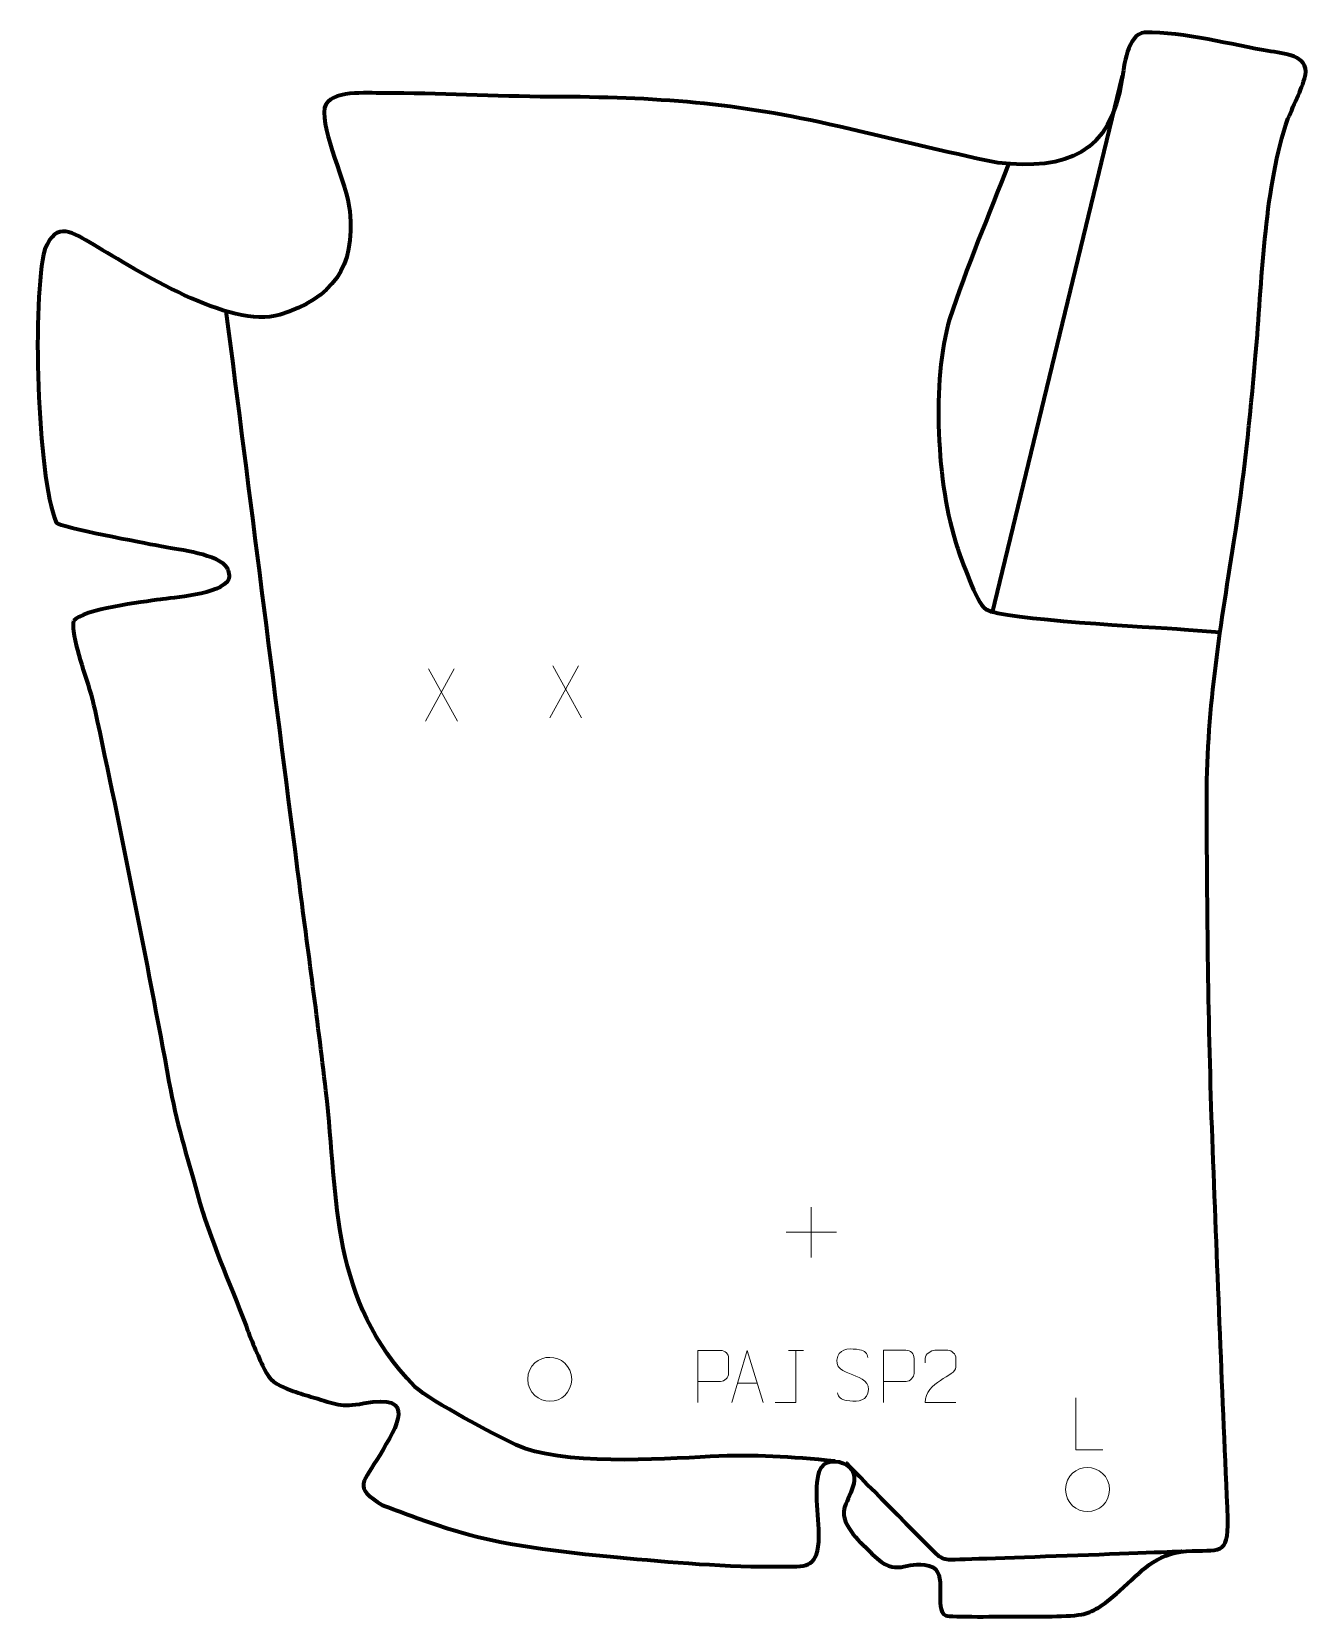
# Model space of a CAD drawing. Header units: millimetres. Extents: x -306 to 306, y -379 to 379.
import ezdxf

# ---------------------------------------------------------------- set-up
doc = ezdxf.new("R2010")
doc.units = ezdxf.units.MM
doc.header["$MEASUREMENT"] = 0
for name, color, linetype in [('layer 1', 7, 'Continuous'), ('layer 2', 7, 'Continuous'), ('layer 3', 7, 'Continuous')]:
    doc.layers.add(name, color=color, linetype=linetype)

msp = doc.modelspace()

# ---------------------------------------------------------------- linework, layer by layer
at = {"layer": 'layer 1', "color": 250, "lineweight": 9}
for points in [[(-44.5072, 75.9233), (-44.5072, 75.9233), (-58.2478, 51.0275), (-58.2478, 51.0275)], [(-56.7932, 75.9233), (-56.7932, 75.9233), (-43.0526, 50.9698), (-43.0526, 50.9698)], [(-103.9064, 74.373), (-103.9064, 74.373), (-117.647, 49.4772), (-117.647, 49.4772)], [(-116.1924, 74.373), (-116.1924, 74.373), (-102.4518, 49.4195), (-102.4518, 49.4195)], [(66.7221, -182.9084), (66.7221, -182.9084), (66.7221, -206.8863), (66.7221, -206.8863)], [(54.7332, -194.8974), (54.7332, -194.8974), (78.7111, -194.8974), (78.7111, -194.8974)], [(55.8275, -251.3766), (55.8275, -251.3766), (62.9957, -251.3766), (62.9957, -251.3766)], [(31.4449, -267.0807), (31.4449, -267.0807), (40.9406, -267.0807), (40.9406, -267.0807)]]:
    msp.add_open_spline(points, degree=3, dxfattribs=at)
for points, knots in [([(86.538, -262.9802), (82.2897, -261.5098), (77.3816, -259.714), (79.3867, -254.1937), (79.3867, -254.1937), (80.8902, -250.0538), (86.1038, -250.4423), (89.7074, -251.0434), (89.7074, -251.0434), (92.568, -251.5206), (93.4327, -252.7338), (93.7433, -254.8179)], [0, 0, 0, 0, 0.25, 0.25, 0.25, 0.25, 0.5, 0.5, 0.5, 0.5, 1, 1, 1, 1]), ([(-68.7992, -265.0721), (-68.7285, -258.4317), (-63.4545, -254.5857), (-58.2992, -254.6827), (-58.2992, -254.6827), (-53.1439, -254.5857), (-47.8699, -258.6491), (-47.7992, -265.2895), (-47.7992, -265.2895), (-48.1694, -271.6188), (-52.6113, -275.6495), (-58.2992, -275.6789), (-58.2992, -275.6789), (-63.4545, -275.7759), (-68.7285, -271.7125), (-68.7992, -265.0721)], [0, 0, 0, 0, 0.2, 0.2, 0.2, 0.2, 0.4, 0.4, 0.4, 0.4, 0.6, 0.6, 0.6, 0.6, 1, 1, 1, 1]), ([(12.5462, -276.3302), (12.5462, -276.3302), (12.5462, -251.3766), (12.5462, -251.3766), (12.5462, -251.3766), (16.1412, -251.3766), (19.7365, -251.3766), (23.3319, -251.3766), (23.3319, -251.3766), (25.6571, -251.4145), (27.2145, -252.9046), (27.2103, -255.2707), (27.2103, -255.2707), (27.2099, -257.3064), (27.2099, -260.3657), (27.2103, -262.4017), (27.2103, -262.4017), (27.2038, -264.2771), (25.3916, -266.219), (23.382, -266.2381), (23.382, -266.2381), (23.382, -266.2381), (12.5462, -266.2381), (12.5462, -266.2381)], [0, 0, 0, 0, 0.14285714, 0.14285714, 0.14285714, 0.14285714, 0.28571429, 0.28571429, 0.28571429, 0.28571429, 0.42857143, 0.42857143, 0.42857143, 0.42857143, 0.57142857, 0.57142857, 0.57142857, 0.57142857, 0.71428571, 0.71428571, 0.71428571, 0.71428571, 1, 1, 1, 1]), ([(28.7223, -276.3301), (28.7223, -276.3301), (36.0933, -251.3766), (36.0933, -251.3766), (36.0933, -251.3766), (36.0933, -251.3766), (43.6632, -276.3301), (43.6632, -276.3301)], [0, 0, 0, 0, 0.33333333, 0.33333333, 0.33333333, 0.33333333, 1, 1, 1, 1]), ([(49.3896, -276.3302), (49.3896, -276.3302), (59.4116, -276.3302), (59.4116, -276.3302), (59.4116, -276.3302), (59.4116, -276.3302), (59.4116, -251.3766), (59.4116, -251.3766)], [0, 0, 0, 0, 0.33333333, 0.33333333, 0.33333333, 0.33333333, 1, 1, 1, 1]), ([(101.1732, -276.2762), (101.1732, -276.2762), (101.1732, -251.3226), (101.1732, -251.3226), (101.1732, -251.3226), (104.7682, -251.3226), (108.3635, -251.3226), (111.9589, -251.3226), (111.9589, -251.3226), (114.2841, -251.3605), (115.8415, -252.8506), (115.8373, -255.2167), (115.8373, -255.2167), (115.8369, -257.2524), (115.8369, -260.3117), (115.8373, -262.3477), (115.8373, -262.3477), (115.8308, -264.2231), (114.0186, -266.165), (112.009, -266.1841), (112.009, -266.1841), (112.009, -266.1841), (101.1732, -266.1841), (101.1732, -266.1841)], [0, 0, 0, 0, 0.14285714, 0.14285714, 0.14285714, 0.14285714, 0.28571429, 0.28571429, 0.28571429, 0.28571429, 0.42857143, 0.42857143, 0.42857143, 0.42857143, 0.57142857, 0.57142857, 0.57142857, 0.57142857, 0.71428571, 0.71428571, 0.71428571, 0.71428571, 1, 1, 1, 1]), ([(135.8767, -276.2865), (130.9623, -276.2862), (126.0479, -276.2862), (121.1338, -276.2865), (121.1338, -276.2865), (121.1338, -266.3542), (135.7848, -263.713), (135.8767, -259.4027), (135.8767, -259.4027), (135.8764, -257.9786), (135.8764, -256.5549), (135.8767, -255.1316), (135.8767, -255.1316), (135.8598, -253.0545), (133.737, -251.3297), (132.066, -251.3124), (132.066, -251.3124), (129.9928, -251.3128), (127.9199, -251.3128), (125.8475, -251.3124), (125.8475, -251.3124), (124.0254, -251.2959), (121.2007, -253.088), (121.1338, -255.1816), (121.1338, -255.1816), (121.1338, -255.1816), (121.1338, -257.2364), (121.1338, -257.2364)], [0, 0, 0, 0, 0.125, 0.125, 0.125, 0.125, 0.25, 0.25, 0.25, 0.25, 0.375, 0.375, 0.375, 0.375, 0.5, 0.5, 0.5, 0.5, 0.625, 0.625, 0.625, 0.625, 0.75, 0.75, 0.75, 0.75, 1, 1, 1, 1]), ([(86.538, -262.9803), (90.5566, -264.627), (95.5861, -266.5153), (93.7521, -271.8756), (93.7521, -271.8756), (92.2923, -276.142), (87.3815, -275.8853), (83.6554, -275.3306), (83.6554, -275.3306), (80.9054, -274.9208), (79.6845, -273.7073), (79.3065, -271.5951)], [0, 0, 0, 0, 0.25, 0.25, 0.25, 0.25, 0.5, 0.5, 0.5, 0.5, 1, 1, 1, 1]), ([(206.0967, -298.9719), (206.0967, -298.9719), (193.1476, -298.9719), (193.1476, -298.9719), (193.1476, -298.9719), (193.1476, -298.9719), (193.1476, -274.0183), (193.1476, -274.0183)], [0, 0, 0, 0, 0.33333333, 0.33333333, 0.33333333, 0.33333333, 1, 1, 1, 1]), ([(188.3095, -317.7902), (188.3802, -311.1498), (193.6542, -307.3038), (198.8095, -307.4008), (198.8095, -307.4008), (203.9648, -307.3038), (209.2388, -311.3672), (209.3095, -318.0076), (209.3095, -318.0076), (208.9393, -324.3369), (204.4974, -328.3676), (198.8095, -328.397), (198.8095, -328.397), (193.6542, -328.494), (188.3802, -324.4306), (188.3095, -317.7902)], [0, 0, 0, 0, 0.2, 0.2, 0.2, 0.2, 0.4, 0.4, 0.4, 0.4, 0.6, 0.6, 0.6, 0.6, 1, 1, 1, 1])]:
    msp.add_open_spline(points, degree=3, knots=knots, dxfattribs=at)
at = {"layer": 'layer 2', "color": 142, "lineweight": 158}
msp.add_open_spline([(153.1918, 100.784), (153.1918, 100.784), (215.4867, 357.8518), (215.4867, 357.8518)], degree=3, dxfattribs=at)
for points, knots in [([(161.0004, 315.8384), (151.771, 291.6534), (140.6451, 266.0148), (132.8633, 241.5486), (132.8633, 241.5486), (124.0322, 212.7118), (126.7487, 161.6086), (136.3552, 133.0147), (136.3552, 133.0147), (138.2785, 127.3405), (145.6809, 105.6773), (150.0801, 102.9605), (150.0801, 102.9605), (158.3646, 97.8443), (229.7543, 94.4491), (244.9591, 93.3073), (244.9591, 93.3073), (250.6857, 92.8773), (256.4119, 92.4162), (262.1375, 91.971)], [0, 0, 0, 0, 0.16666667, 0.16666667, 0.16666667, 0.16666667, 0.33333333, 0.33333333, 0.33333333, 0.33333333, 0.5, 0.5, 0.5, 0.5, 0.66666667, 0.66666667, 0.66666667, 0.66666667, 1, 1, 1, 1]), ([(78.1577, -304.3383), (56.1711, -302.2432), (40.6901, -300.9777), (18.3951, -302.1127), (18.3951, -302.1127), (-6.0011, -303.3637), (-53.0157, -306.6063), (-74.5327, -296.4741), (-74.5327, -296.4741), (-85.2292, -291.4372), (-113.8542, -276.3602), (-122.7701, -268.7347), (-122.7701, -268.7347), (-163.3441, -226.6752), (-159.187, -180.8247), (-165.2828, -127.1734), (-165.2828, -127.1734), (-169.3653, -91.8797), (-174.2948, -56.6719), (-178.8186, -21.4313), (-178.8186, -21.4313), (-190.1708, 67.4917), (-201.5231, 156.4148), (-212.8753, 245.3379)], [0, 0, 0, 0, 0.14285714, 0.14285714, 0.14285714, 0.14285714, 0.28571429, 0.28571429, 0.28571429, 0.28571429, 0.42857143, 0.42857143, 0.42857143, 0.42857143, 0.57142857, 0.57142857, 0.57142857, 0.57142857, 0.71428571, 0.71428571, 0.71428571, 0.71428571, 1, 1, 1, 1]), ([(244.0066, -347.5463), (244.0066, -347.5463), (134.514, -351.6988), (132.2651, -351.4342), (132.2651, -351.4342), (130.0162, -351.1696), (128.2963, -350.5082), (126.4443, -348.6561), (126.4443, -348.6561), (124.5922, -346.804), (83.2246, -305.0324), (83.2246, -305.0324)], [0, 0, 0, 0, 0.25, 0.25, 0.25, 0.25, 0.5, 0.5, 0.5, 0.5, 1, 1, 1, 1])]:
    msp.add_open_spline(points, degree=3, knots=knots, dxfattribs=at)
at = {"layer": 'layer 3', "color": 242, "lineweight": 158}
msp.add_open_spline([(-285.8916, 97.3488), (-281.5813, 103.0222), (-252.8647, 106.3326), (-244.2647, 107.6645), (-244.2647, 107.6645), (-239.4843, 108.3571), (-215.2643, 109.8568), (-211.8153, 117.2089), (-211.8153, 117.2089), (-211.1806, 118.5618), (-211.6327, 121.1358), (-212.6236, 122.8317), (-212.6236, 122.8317), (-216.4647, 129.4059), (-235.6147, 131.487), (-242.8488, 132.869), (-242.8488, 132.869), (-242.8488, 132.869), (-243.9093, 133.0716), (-243.9093, 133.0716), (-243.9093, 133.0716), (-243.9093, 133.0716), (-245.33, 133.3622), (-245.33, 133.3622), (-245.33, 133.3622), (-251.7866, 134.6609), (-292.0633, 142.0947), (-294.2476, 144.3744), (-294.2476, 144.3744), (-303.2718, 166.7858), (-305.8932, 251.6189), (-299.6194, 274.9354), (-299.6194, 274.9354), (-293.7092, 288.9469), (-286.6151, 283.099), (-276.1879, 277.0833), (-276.1879, 277.0833), (-255.417, 264.9409), (-211.3335, 236.4625), (-187.2615, 243.6922), (-187.2615, 243.6922), (-162.1395, 251.5685), (-151.1352, 266.4855), (-153.8606, 293.1419), (-153.8606, 293.1419), (-155.2591, 306.8205), (-167.728, 331.1273), (-165.9823, 342.6802), (-165.9823, 342.6802), (-163.3809, 351.3826), (-145.5041, 349.5806), (-138.1096, 349.6304), (-138.1096, 349.6304), (-111.3807, 349.7582), (-84.6517, 348.0052), (-57.774, 347.9175), (-57.774, 347.9175), (-6.933, 347.7256), (30.173, 345.1772), (80.0265, 333.6609), (80.0265, 333.6609), (105.3217, 327.8177), (130.46, 321.5153), (155.9038, 316.3075), (155.9038, 316.3075), (188.8749, 312.7), (209.8226, 320.8369), (215.2324, 356.1227), (215.2324, 356.1227), (216.2148, 362.53), (217.7469, 377.7922), (226.0623, 378.6383), (226.0623, 378.6383), (245.1903, 379.0035), (267.2648, 372.6887), (286.4351, 369.6074), (286.4351, 369.6074), (294.7984, 368.1586), (305.7162, 367.1506), (302.4702, 356.4118), (302.4702, 356.4118), (300.4302, 349.6629), (296.0985, 341.9403), (293.555, 334.4649), (293.555, 334.4649), (283.0111, 301.4512), (282.2122, 259.1185), (279.1307, 224.22), (279.1307, 224.22), (276.4708, 193.6461), (273.481, 165.3809), (268.7365, 135.0083), (268.7365, 135.0083), (261.8711, 91.0713), (255.4384, 53.743), (255.7281, 8.8108), (255.7281, 8.8108), (255.9937, -46.2945), (256.5193, -100.2859), (258.6403, -155.3906), (258.6403, -155.3906), (260.9072, -214.2445), (263.2685, -273.1017), (265.8336, -331.9433), (265.8336, -331.9433), (266.1404, -350.0123), (261.8149, -346.433), (245.9149, -347.314), (245.9149, -347.314), (230.5675, -348.8687), (225.0087, -356.682), (214.1914, -366.3384), (214.1914, -366.3384), (205.8402, -373.6987), (201.0107, -376.5802), (195.8756, -377.6221), (195.8756, -377.6221), (187.9872, -378.9173), (171.0321, -378.5536), (162.6259, -378.5609), (162.6259, -378.5609), (159.0414, -378.5641), (132.889, -378.9438), (131.023, -378.142), (131.023, -378.142), (124.5073, -375.3422), (133.101, -356.8143), (123.0741, -354.2681), (123.0741, -354.2681), (111.2763, -351.272), (107.9849, -360.8254), (96.0147, -348.8704), (96.0147, -348.8704), (90.9727, -343.6827), (80.586, -335.1094), (82.5164, -327.0592), (82.5164, -327.0592), (83.8504, -321.496), (91.8484, -311.1715), (83.5583, -306.1239), (83.5583, -306.1239), (79.3528, -303.5635), (72.6876, -303.3062), (70.6806, -309.0092), (70.6806, -309.0092), (67.6351, -317.6629), (70.8493, -332.8116), (70.2802, -342.9137), (70.2802, -342.9137), (69.219, -355.7746), (63.8536, -354.5333), (52.218, -354.7063), (52.218, -354.7063), (27.3169, -355.0766), (-1.1486, -352.5416), (-26.0901, -350.2147), (-26.0901, -350.2147), (-53.1778, -347.6618), (-80.9383, -344.7579), (-106.9451, -336.4923), (-106.9451, -336.4923), (-117.0476, -333.2815), (-127.0124, -329.5911), (-136.9005, -325.7755), (-136.9005, -325.7755), (-136.9005, -325.7755), (-138.2059, -325.2718), (-138.2059, -325.2718), (-138.2059, -325.2718), (-152.7773, -316.9651), (-147.2755, -314.2467), (-139.5486, -301.3731), (-139.5486, -301.3731), (-131.154, -287.3871), (-121.4042, -271.8053), (-147.2009, -276.6452), (-147.2009, -276.6452), (-158.4453, -278.7549), (-160.5501, -276.9345), (-171.23, -273.844), (-171.23, -273.844), (-174.5106, -272.8947), (-177.6801, -271.8983), (-180.9104, -270.7894), (-180.9104, -270.7894), (-190.2268, -267.4048), (-192.0633, -265.4997), (-194.6373, -260.4686), (-194.6373, -260.4686), (-197.1208, -255.6141), (-200.4463, -247.7209), (-203.4573, -239.6837), (-203.4573, -239.6837), (-211.5408, -218.1066), (-220.4694, -199.1429), (-226.7096, -176.609), (-226.7096, -176.609), (-231.847, -157.9554), (-236.8175, -142.3114), (-240.2975, -123.0304), (-240.2975, -123.0304), (-251.0843, -63.7334), (-263.1154, -3.9279), (-275.7616, 55.0064), (-275.7616, 55.0064), (-278.3746, 67.1837), (-284.4195, 81.0506), (-285.933, 92.4359), (-285.933, 92.4359), (-286.1988, 94.4351), (-286.2666, 95.3865), (-285.8916, 97.3488)], degree=3, knots=[0, 0, 0, 0, 0.01851852, 0.01851852, 0.01851852, 0.01851852, 0.03703704, 0.03703704, 0.03703704, 0.03703704, 0.05555556, 0.05555556, 0.05555556, 0.05555556, 0.07407407, 0.07407407, 0.07407407, 0.07407407, 0.09259259, 0.09259259, 0.09259259, 0.09259259, 0.11111111, 0.11111111, 0.11111111, 0.11111111, 0.12962963, 0.12962963, 0.12962963, 0.12962963, 0.14814815, 0.14814815, 0.14814815, 0.14814815, 0.16666667, 0.16666667, 0.16666667, 0.16666667, 0.18518519, 0.18518519, 0.18518519, 0.18518519, 0.2037037, 0.2037037, 0.2037037, 0.2037037, 0.22222222, 0.22222222, 0.22222222, 0.22222222, 0.24074074, 0.24074074, 0.24074074, 0.24074074, 0.25925926, 0.25925926, 0.25925926, 0.25925926, 0.27777778, 0.27777778, 0.27777778, 0.27777778, 0.2962963, 0.2962963, 0.2962963, 0.2962963, 0.31481481, 0.31481481, 0.31481481, 0.31481481, 0.33333333, 0.33333333, 0.33333333, 0.33333333, 0.35185185, 0.35185185, 0.35185185, 0.35185185, 0.37037037, 0.37037037, 0.37037037, 0.37037037, 0.38888889, 0.38888889, 0.38888889, 0.38888889, 0.40740741, 0.40740741, 0.40740741, 0.40740741, 0.42592593, 0.42592593, 0.42592593, 0.42592593, 0.44444444, 0.44444444, 0.44444444, 0.44444444, 0.46296296, 0.46296296, 0.46296296, 0.46296296, 0.48148148, 0.48148148, 0.48148148, 0.48148148, 0.5, 0.5, 0.5, 0.5, 0.51851852, 0.51851852, 0.51851852, 0.51851852, 0.53703704, 0.53703704, 0.53703704, 0.53703704, 0.55555556, 0.55555556, 0.55555556, 0.55555556, 0.57407407, 0.57407407, 0.57407407, 0.57407407, 0.59259259, 0.59259259, 0.59259259, 0.59259259, 0.61111111, 0.61111111, 0.61111111, 0.61111111, 0.62962963, 0.62962963, 0.62962963, 0.62962963, 0.64814815, 0.64814815, 0.64814815, 0.64814815, 0.66666667, 0.66666667, 0.66666667, 0.66666667, 0.68518519, 0.68518519, 0.68518519, 0.68518519, 0.7037037, 0.7037037, 0.7037037, 0.7037037, 0.72222222, 0.72222222, 0.72222222, 0.72222222, 0.74074074, 0.74074074, 0.74074074, 0.74074074, 0.75925926, 0.75925926, 0.75925926, 0.75925926, 0.77777778, 0.77777778, 0.77777778, 0.77777778, 0.7962963, 0.7962963, 0.7962963, 0.7962963, 0.81481481, 0.81481481, 0.81481481, 0.81481481, 0.83333333, 0.83333333, 0.83333333, 0.83333333, 0.85185185, 0.85185185, 0.85185185, 0.85185185, 0.87037037, 0.87037037, 0.87037037, 0.87037037, 0.88888889, 0.88888889, 0.88888889, 0.88888889, 0.90740741, 0.90740741, 0.90740741, 0.90740741, 0.92592593, 0.92592593, 0.92592593, 0.92592593, 0.94444444, 0.94444444, 0.94444444, 0.94444444, 0.96296296, 0.96296296, 0.96296296, 0.96296296, 1, 1, 1, 1], dxfattribs=at)

doc.saveas('drawing.dxf')
